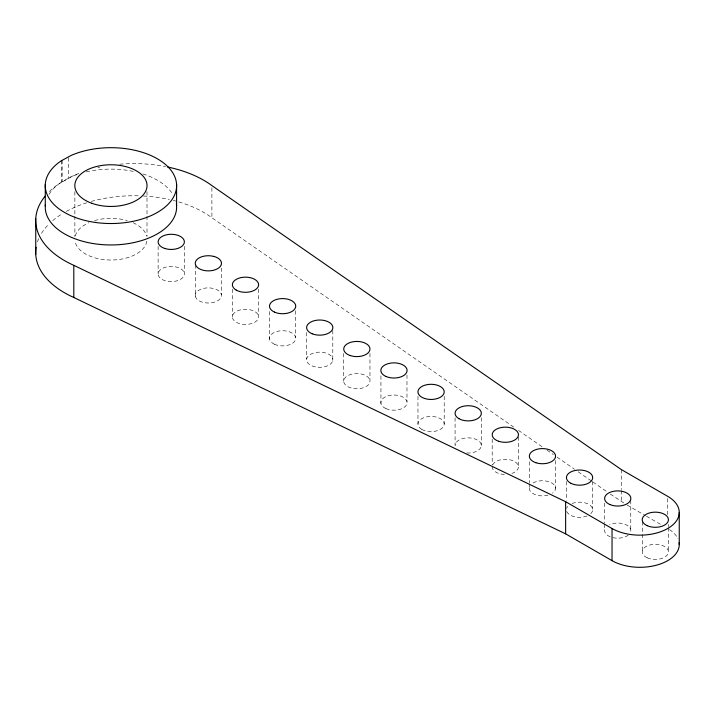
<?xml version="1.0" encoding="UTF-8"?>
<svg xmlns="http://www.w3.org/2000/svg" width="715" height="715" viewBox="0 0 715 715"><rect width="100%" height="100%" fill="white"/><g stroke="black" fill="none" stroke-linecap="round" stroke-linejoin="round"><path stroke-width="0.54" stroke-dasharray="3.58 2.68" d="M49.013 194.373A65.682 37.922 0 0 1 58.791 183.97L71.16 176.855A65.682 37.922 0 0 1 78.007 174.228M610.306 494.074L626.152 504.504M627.118 505.058L645.484 515.667M646.449 516.221L660.955 524.596M178.813 201.943A98.429 56.825 0 0 1 211.899 217.753L513.915 427.221M518.509 430.403L542.372 446.955M546.966 450.137L553.392 454.597M557.065 457.144L574.502 469.237M578.176 471.784L591.949 481.338M592.86 481.973L606.633 491.527M195.311 296.216L196.107 298.137A13.12 7.579 0 0 0 217.378 300.952A13.12 7.579 0 0 0 213.731 288.529L210.451 287.957A13.12 7.579 0 0 0 195.311 296.216L195.311 265.176M668.355 524.39L668.355 526.606M668.355 527.715L668.355 550.988M667.721 498.57L667.721 515.193M642.284 521.727L642.284 552.767M630.773 500.455L630.773 531.495A13.12 7.579 0 0 0 624.132 523.997A13.12 7.579 0 0 0 609.6 524.667M621.317 469.567L621.317 489.516M621.317 490.624L621.317 501.707M604.702 503.128L604.702 523.076M604.702 524.184L604.702 529.726M592.646 481.427L592.646 509.143M566.477 481.535L566.477 500.375M555.564 460.603L555.564 488.318M529.315 461.711L529.315 482.777M529.315 483.885L529.315 488.318M518.447 436.954L518.447 466.886M492.197 439.171L492.197 464.67M481.329 417.739L481.329 445.454M455.08 417.739L455.08 445.454A13.12 7.579 0 0 1 468.772 437.884A13.12 7.579 0 0 1 481.275 446.115A13.12 7.579 0 0 1 466.493 452.97M444.203 396.316L444.203 424.022M417.962 396.316L417.962 424.022M406.978 375.035L406.978 401.633M380.943 375.84L380.943 403.555M369.968 353.451L369.968 381.167A13.12 7.579 0 0 1 350.279 387.727A13.12 7.579 0 0 1 350.279 374.597A13.12 7.579 0 0 1 369.968 381.167M343.718 353.451L343.718 381.167M332.797 330.464L332.797 360.396A13.12 7.579 0 0 1 312.196 365.937A13.12 7.579 0 0 1 314.189 352.861A13.12 7.579 0 0 1 332.797 360.396M306.655 332.466L306.655 359.064M295.635 310.793L295.635 337.391M269.573 311.499L269.573 339.214M258.607 289.155L258.607 316.87A13.12 7.579 0 0 1 238.926 323.43A13.12 7.579 0 0 1 238.926 310.31A13.12 7.579 0 0 1 258.607 316.87M232.366 289.155L232.366 316.87M221.418 268.062L221.418 294.669M211.899 187.822L211.899 217.753M184.372 246.3L184.372 274.015A13.12 7.579 0 0 1 164.682 280.575A13.12 7.579 0 0 1 164.682 267.446A13.12 7.579 0 0 1 184.372 274.015M158.122 246.3L158.122 274.015M147.004 191.647L147.004 215.287M147.004 216.207L147.004 236.495M74.861 191.647L74.861 215.287M74.861 216.207L74.861 236.495M68.417 157.783L68.417 178.142M62.151 160.285L62.151 181.717M61.436 160.723L61.436 182.155M146.861 241.143A36.09 20.833 0 0 1 110.932 260.019A36.09 20.833 0 0 1 75.004 241.143M75.281 235.923A36.09 20.833 0 0 1 88.812 222.722M94.541 220.622A36.09 20.833 0 0 1 127.315 220.622M133.053 222.722A36.09 20.833 0 0 1 146.575 235.923M37.448 241.929A98.429 56.825 0 0 1 39.191 237.586M41.524 233.331A98.429 56.825 0 0 1 49.407 223.652M52.722 220.64A98.429 56.825 0 0 1 62.804 213.419M66.298 211.399A98.429 56.825 0 0 1 86.712 202.783M91.288 201.416A98.429 56.825 0 0 1 139.282 195.83M143.393 196.008A98.429 56.825 0 0 1 169.401 199.53M173.218 200.423A98.429 56.825 0 0 1 176.971 201.416M533.158 482.956A13.12 7.579 0 0 1 551.31 482.732A13.12 7.579 0 0 1 552.489 493.189M547.994 495.182A13.12 7.579 0 0 1 534.007 494.119A13.12 7.579 0 0 1 529.761 486.352M492.644 464.929A13.12 7.579 0 0 1 513.307 460.871A13.12 7.579 0 0 1 511.886 473.446M504.468 474.447A13.12 7.579 0 0 1 492.197 466.886M572.107 503.512A13.12 7.579 0 0 1 588.91 504.433A13.12 7.579 0 0 1 590.25 514.139M587.006 515.989A13.12 7.579 0 0 1 566.477 510.349M566.655 508.374A13.12 7.579 0 0 1 567.71 506.497M49.407 191.504A98.429 56.825 0 0 1 60.301 182.852L69.033 177.812A98.429 56.825 0 0 1 78.802 173.432M97.892 167.596A98.429 56.825 0 0 1 99.823 167.167M119.754 164.218A98.429 56.825 0 0 1 165.523 166.577M86.318 171.877A65.682 37.922 0 0 1 135.519 171.877M142.937 173.924A65.682 37.922 0 0 1 172.833 194.355M669.472 529.583A39.37 22.728 0 0 1 677.909 538.69M628.262 535.133A13.12 7.579 0 0 1 611.343 537.224A13.12 7.579 0 0 1 605.542 527.813M274.506 344.264A13.12 7.579 0 0 0 295.599 339.375A13.12 7.579 0 0 0 277.715 331.268A13.12 7.579 0 0 0 274.506 344.264M421.805 429.384A13.12 7.579 0 0 0 443.756 425.988A13.12 7.579 0 0 0 427.686 416.702A13.12 7.579 0 0 0 421.805 429.384M385.93 408.587A13.12 7.579 0 0 0 406.969 403.618A13.12 7.579 0 0 0 388.996 395.583A13.12 7.579 0 0 0 385.93 408.587M647.191 557.825A13.12 7.579 0 0 0 668.302 552.972A13.12 7.579 0 0 0 650.462 544.839A13.12 7.579 0 0 0 647.191 557.825"/><path stroke-width="1.07" d="M45.072 196.241A98.429 56.825 0 0 0 73.806 265.337L565.637 501.707L612.04 528.501A39.37 22.728 0 0 0 667.721 528.501A39.37 22.728 0 0 0 667.721 496.353L621.317 469.567L211.899 185.605A98.429 56.825 0 0 0 167.471 166.97M36.134 247.229A98.429 56.825 0 0 0 73.806 297.485L565.637 533.855L612.04 560.649A39.37 22.728 0 0 0 656.513 565.172A39.37 22.728 0 0 0 679.098 542.596M679.25 512.423L679.25 544.571M612.04 528.501L612.04 560.649M565.637 501.707L565.637 533.855M176.587 184.559L176.587 205.992M73.806 265.337L73.806 297.485M45.268 184.577L45.268 206.009M35.75 218.647L35.75 254.361M176.346 203.623A65.682 37.922 0 0 1 111.629 244.959A65.682 37.922 0 0 1 45.402 204.427M61.436 160.723L58.791 162.546A65.682 37.922 0 0 0 96.65 222.624A65.682 37.922 0 0 0 175.095 177.499A65.682 37.922 0 0 0 71.16 155.432L61.436 160.723M213.731 256.381L210.451 255.818A13.12 7.579 0 0 0 195.311 264.067L196.107 265.998A13.12 7.579 0 0 0 217.378 268.804A13.12 7.579 0 0 0 213.731 256.381M91.913 203.319A36.09 20.833 0 0 0 147.004 186.266A36.09 20.833 0 0 0 93.871 167.247A36.09 20.833 0 0 0 91.913 203.319M164.682 248.427A13.12 7.579 0 0 0 184.372 241.867A13.12 7.579 0 0 0 164.682 235.306A13.12 7.579 0 0 0 164.682 248.427M571.053 483.367A13.12 7.579 0 0 0 592.467 478.97A13.12 7.579 0 0 0 575.164 470.461A13.12 7.579 0 0 0 571.053 483.367M498.757 441.298A13.12 7.579 0 0 0 518.447 434.738A13.12 7.579 0 0 0 498.757 428.178A13.12 7.579 0 0 0 498.757 441.298M535.884 462.73A13.12 7.579 0 0 0 555.564 456.17A13.12 7.579 0 0 0 535.884 449.61A13.12 7.579 0 0 0 535.884 462.73M458.923 418.668A13.12 7.579 0 0 0 480.882 415.272A13.12 7.579 0 0 0 464.804 405.986A13.12 7.579 0 0 0 458.923 418.668M385.93 376.439A13.12 7.579 0 0 0 406.969 371.469A13.12 7.579 0 0 0 388.996 363.435A13.12 7.579 0 0 0 385.93 376.439M424.522 398.443A13.12 7.579 0 0 0 444.203 391.883A13.12 7.579 0 0 0 424.522 385.314A13.12 7.579 0 0 0 424.522 398.443M350.279 355.578A13.12 7.579 0 0 0 369.968 349.018A13.12 7.579 0 0 0 350.279 342.458A13.12 7.579 0 0 0 350.279 355.578M312.196 333.789A13.12 7.579 0 0 0 332.797 328.248A13.12 7.579 0 0 0 314.189 320.722A13.12 7.579 0 0 0 312.196 333.789M274.506 312.115A13.12 7.579 0 0 0 295.599 307.227A13.12 7.579 0 0 0 277.715 299.129A13.12 7.579 0 0 0 274.506 312.115M236.209 290.084A13.12 7.579 0 0 0 258.16 286.688A13.12 7.579 0 0 0 242.09 277.411A13.12 7.579 0 0 0 236.209 290.084M647.191 525.677A13.12 7.579 0 0 0 668.302 520.824A13.12 7.579 0 0 0 650.462 512.691A13.12 7.579 0 0 0 647.191 525.677M609.895 504.54A13.12 7.579 0 0 0 630.773 499.347A13.12 7.579 0 0 0 612.541 491.509A13.12 7.579 0 0 0 609.895 504.54"/></g></svg>
